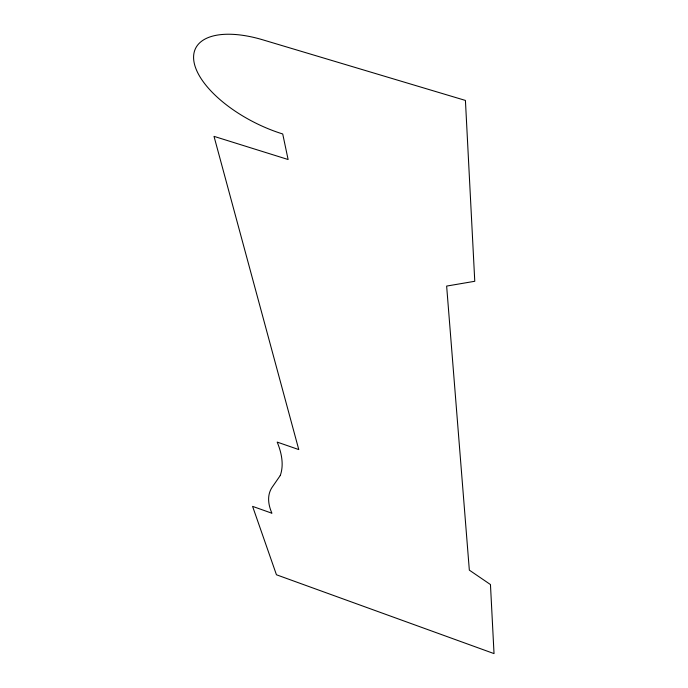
<?xml version="1.0" encoding="UTF-8"?>
<svg xmlns="http://www.w3.org/2000/svg" width="688" height="688" viewBox="0 0 688 688"><rect width="100%" height="100%" fill="white"/><g stroke="black" fill="none" stroke-linecap="round" stroke-linejoin="round"><path stroke-width="1.03" d="M280.248 475.537L272.07 487.362A239.923 70.124 21.8 0 0 271.932 513.239L252.582 506.368L276.447 574.772L494.027 653.6L490.458 584.551L469.336 570.137L446.641 286.079L474.772 281.28L465.423 100.431L262.885 39.852A87.075 40.136 26.5 0 0 194.205 62.986A87.075 40.136 26.5 0 0 282.725 133.971L288.109 159.513L214.011 136.362L298.773 449.574L277.187 442.092A336.054 99.519 26.6 0 1 280.248 475.537"/></g></svg>
